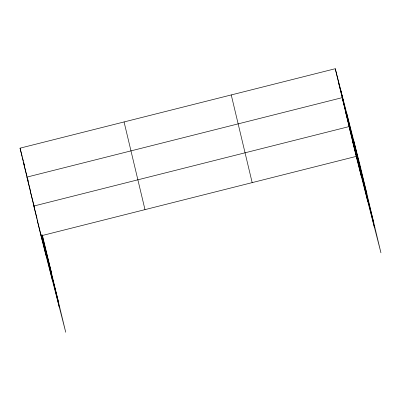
<?xml version="1.0" encoding="UTF-8"?>
<svg xmlns="http://www.w3.org/2000/svg" width="401" height="401" viewBox="0 0 401 401"><rect width="100%" height="100%" fill="white"/><g stroke="black" fill="none" stroke-linecap="round" stroke-linejoin="round"><path stroke-width="0.6" d="M42.331 234.941L65.734 332.279L40.972 235.843L20.05 148.159L335.266 68.721L360.028 165.157L380.95 252.841L356.188 156.405L335.266 68.721M40.972 235.843L356.188 156.405M338.72 83.192L343.757 102.811M366.93 194.094L342.173 97.659L26.952 177.097L30.616 191.367M345.622 112.125L350.664 131.749M373.837 223.026L349.076 126.591L33.859 206.029L37.062 218.52M352.634 141.498L357.672 161.122M20.05 148.159L22.185 156.485M22.491 157.678L23.408 161.242M23.714 162.435L24.631 165.999M23.504 162.631L27.012 176.305M27.779 179.277L28.235 181.062M41.854 235.126L51.714 273.532M30.406 191.563L34.225 206.43M37.368 219.708L37.829 221.492M41.378 235.312L58.621 302.464M37.413 220.936L42.456 240.56M353.522 139.809L374.444 227.492M346.815 113.694L367.737 201.372M340.304 88.345L361.226 176.024M231.247 94.937L252.169 182.62M124.069 121.949L144.992 209.628M42.04 234.921L59.223 306.93M41.664 235.327L52.521 280.815M41.032 234.595L46.01 255.467"/></g></svg>
